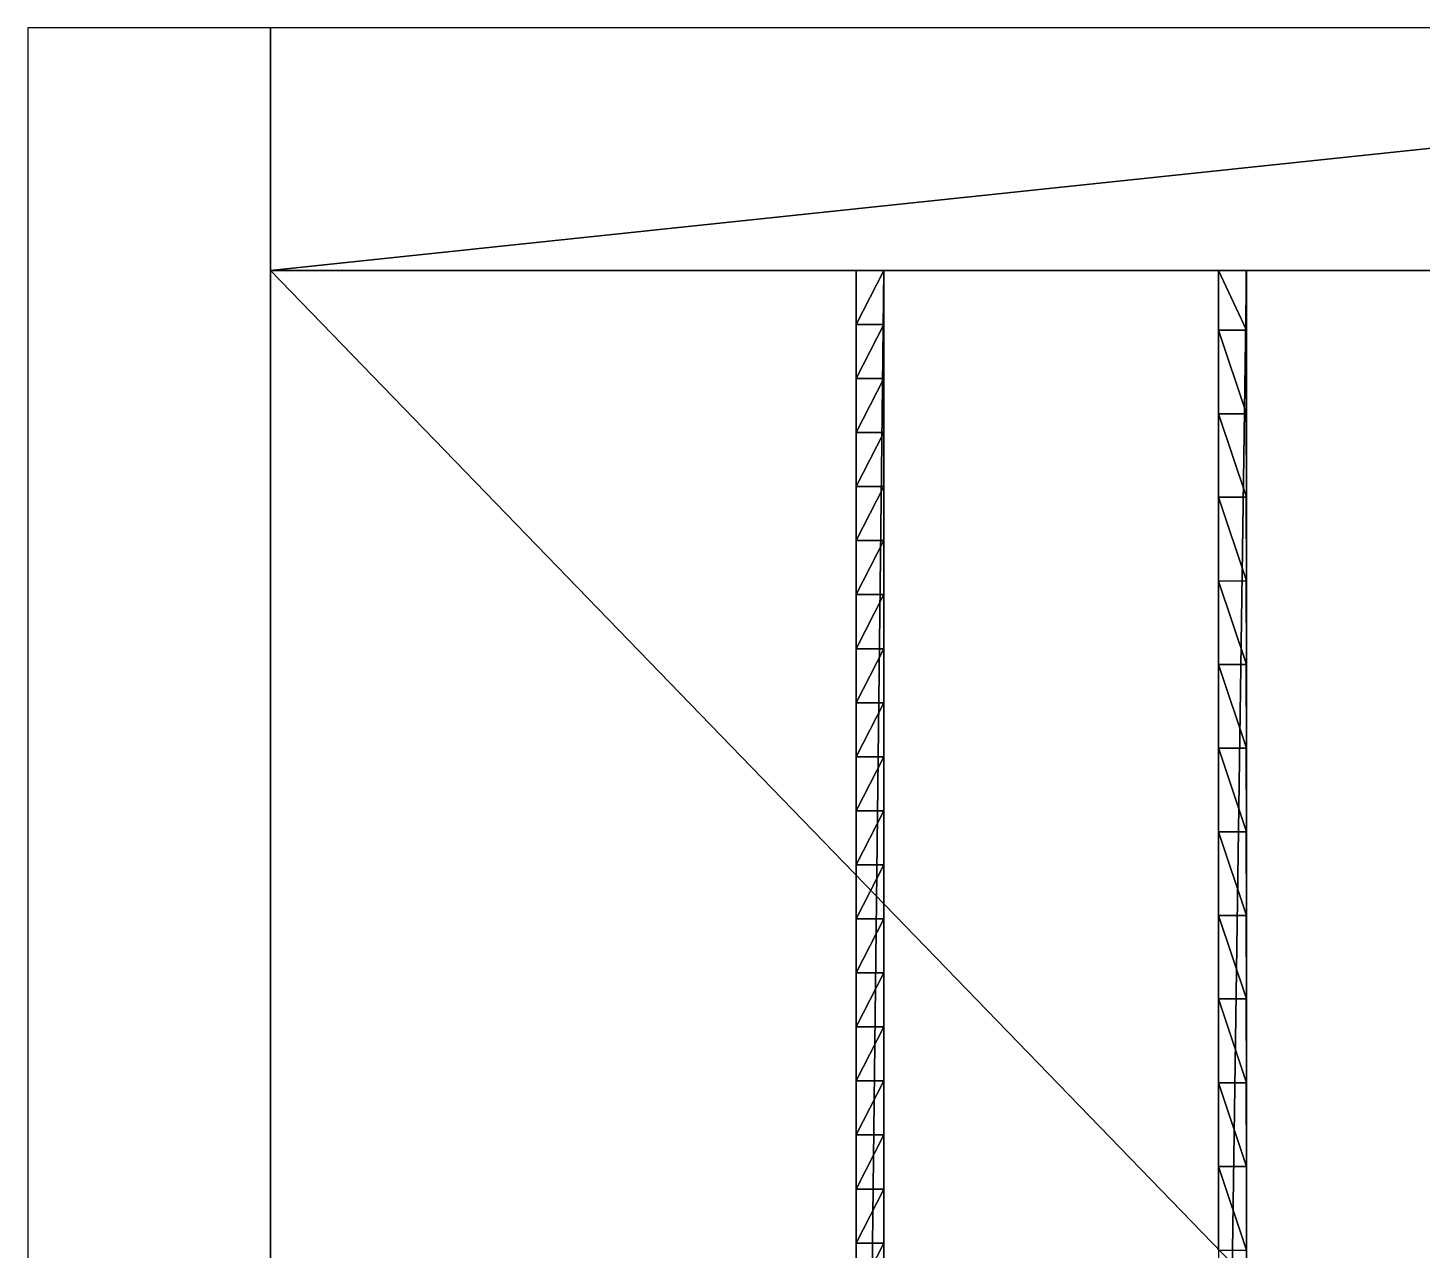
# Model space of a CAD drawing. Extents: x -240 to 260, y -480 to 0.
# Drawn here: x -240 to 10, y -219.2 to 0 of the extents above; entities that cross this region are included whole.
import ezdxf

# ---------------------------------------------------------------- set-up
doc = ezdxf.new("R2010")
doc.units = 0
doc.layers.get('0').update_dxf_attribs({"linetype": 'CONTINUOUS'})
doc.layers.add('BRANCO', color=7, linetype='CONTINUOUS')

msp = doc.modelspace()

# ---------------------------------------------------------------- linework, layer by layer
at = {"linetype": 'CONTINUOUS'}
msp.add_3dface([(-240, 0), (-240, -470), (-196.5, -470), (-196.5, 0)], dxfattribs=at)
at = {"layer": 'BRANCO'}
for points in [[(-196.5, 0), (-196.5, -43.5), (216.5, 0), (-196.5, 0)], [(216.5, 0), (-196.5, -43.5), (216.5, -43.5), (216.5, 0)], [(-196.5, -43.5), (-196.5, -43.5, -74), (216.5, -43.5, -74), (-196.5, -43.5)], [(-196.5, -43.5), (216.5, -43.5, -74), (216.5, -43.5), (-196.5, -43.5)], [(-196.5, -43.5), (-196.5, -469.9996), (-196.5, -469.9996, -74), (-196.5, -43.5)], [(-196.5, -43.5), (-196.5, -469.9996, -74), (-196.5, -43.5, -74), (-196.5, -43.5)], [(-196.5, -43.5, -74), (-196.5, -469.9996, -74), (216.5, -469.9996, -74), (-196.5, -43.5, -74)], [(-196.5, -43.5, -74), (216.5, -469.9996, -74), (216.5, -43.5, -74), (-196.5, -43.5, -74)], [(-91.5, -53.18956, -21.84654), (-91.5, -43.49957, -24.00294), (-91.5, -53.18956, -74.00294), (-91.5, -53.18956, -21.84654)], [(-91.5, -53.18956, -74.00294), (-91.5, -43.49957, -24.00294), (-91.5, -43.49957, -74.00294), (-91.5, -53.18956, -74.00294)], [(-86.5, -43.49957, -24.00294), (-91.5, -43.49957, -24.00294), (-91.5, -43.49957, -74.00294), (-86.5, -43.49957, -24.00294)], [(-86.5, -43.49957, -24.00294), (-91.5, -43.49957, -74.00294), (-86.5, -43.49957, -74.00294), (-86.5, -43.49957, -24.00294)], [(-86.5, -43.49957, -24.00294), (-91.5, -43.49957, -24.00294), (-91.5, -53.18956, -21.84654), (-86.5, -43.49957, -24.00294)], [(-86.5, -43.49957, -24.00294), (-91.5, -53.18956, -21.84654), (-86.5, -53.18956, -21.84654), (-86.5, -43.49957, -24.00294)], [(-91.5, -469.9996, -74.00294), (-86.5, -469.9996, -74.00294), (-86.5, -43.49957, -74.00294), (-91.5, -469.9996, -74.00294)], [(-91.5, -469.9996, -74.00294), (-86.5, -43.49957, -74.00294), (-91.5, -43.49957, -74.00294), (-91.5, -469.9996, -74.00294)], [(-86.5, -43.49957, -24.00294), (-86.5, -53.18956, -21.84654), (-86.5, -53.18956, -74.00294), (-86.5, -43.49957, -24.00294)], [(-86.5, -43.49957, -24.00294), (-86.5, -53.18956, -74.00294), (-86.5, -43.49957, -74.00294), (-86.5, -43.49957, -24.00294)], [(-21.51543, -43.49334, -74.0202), (-21.51543, -43.49334, -24.0202), (-26.51543, -43.49957, -24.0202), (-21.51543, -43.49334, -74.0202)], [(-21.51543, -43.49334, -74.0202), (-26.51543, -43.49957, -24.0202), (-26.51543, -43.49957, -74.0202), (-21.51543, -43.49334, -74.0202)], [(-26.5, -394.888, -74.0202), (-21.51543, -43.49334, -74.0202), (-26.51543, -43.49957, -74.0202), (-26.5, -394.888, -74.0202)], [(-21.50772, -54.18754, -21.18592), (-21.52104, -43.49334, -24.0202), (-26.51543, -43.49712, -24.02085), (-21.50772, -54.18754, -21.18592)], [(-21.50772, -54.18754, -21.18592), (-26.51543, -43.49712, -24.02085), (-26.50772, -54.19377, -21.18592), (-21.50772, -54.18754, -21.18592)], [(-26.50772, -54.19377, -21.18592), (-26.51543, -43.49957, -24.0202), (-26.51496, -54.19377, -74.0202), (-26.50772, -54.19377, -21.18592)], [(-26.51496, -54.19377, -74.0202), (-26.51543, -43.49957, -24.0202), (-26.51543, -43.49957, -74.0202), (-26.51496, -54.19377, -74.0202)], [(-26.5, -394.888, -74.0202), (-21.5, -394.8817, -74.0202), (-21.51543, -43.49334, -74.0202), (-26.5, -394.888, -74.0202)], [(-21.51543, -43.49334, -24.0202), (-21.50772, -54.18754, -21.18592), (-21.51496, -54.18754, -74.0202), (-21.51543, -43.49334, -24.0202)], [(-21.51543, -43.49334, -24.0202), (-21.51496, -54.18754, -74.0202), (-21.51543, -43.49334, -74.0202), (-21.51543, -43.49334, -24.0202)], [(-91.5, -62.87957, -19.795), (-91.5, -53.18956, -21.84654), (-91.5, -62.87957, -74.00294), (-91.5, -62.87957, -19.795)], [(-91.5, -62.87957, -74.00294), (-91.5, -53.18956, -21.84654), (-91.5, -53.18956, -74.00294), (-91.5, -62.87957, -74.00294)], [(-86.5, -53.18956, -21.84654), (-91.5, -53.18956, -21.84654), (-91.5, -62.87957, -19.795), (-86.5, -53.18956, -21.84654)], [(-86.5, -53.18956, -21.84654), (-91.5, -62.87957, -19.795), (-86.5, -62.87957, -19.795), (-86.5, -53.18956, -21.84654)], [(-86.5, -53.18956, -21.84654), (-86.5, -62.87957, -19.795), (-86.5, -62.87957, -74.00294), (-86.5, -53.18956, -21.84654)], [(-86.5, -53.18956, -21.84654), (-86.5, -62.87957, -74.00294), (-86.5, -53.18956, -74.00294), (-86.5, -53.18956, -21.84654)], [(-26.5143, -69.19377, -74.0202), (-26.50772, -54.19377, -21.18592), (-26.51496, -54.19377, -74.0202), (-26.5143, -69.19377, -74.0202)], [(-26.50772, -69.19377, -17.52875), (-26.50772, -54.19377, -21.18592), (-26.5143, -69.19377, -74.0202), (-26.50772, -69.19377, -17.52875)], [(-21.50772, -69.18754, -17.52875), (-21.5264, -54.18756, -21.18592), (-26.50772, -54.18791, -21.18735), (-21.50772, -69.18754, -17.52875)], [(-21.50772, -69.18754, -17.52875), (-26.50772, -54.18791, -21.18735), (-26.50772, -69.19377, -17.52875), (-21.50772, -69.18754, -17.52875)], [(-21.50772, -54.18754, -21.18592), (-21.5143, -69.18754, -74.0202), (-21.51496, -54.18754, -74.0202), (-21.50772, -54.18754, -21.18592)], [(-21.50772, -54.18754, -21.18592), (-21.50772, -69.18754, -17.52875), (-21.5143, -69.18754, -74.0202), (-21.50772, -54.18754, -21.18592)], [(-91.5, -72.56956, -17.84766), (-91.5, -62.87957, -19.795), (-91.5, -72.56956, -74.00294), (-91.5, -72.56956, -17.84766)], [(-91.5, -72.56956, -74.00294), (-91.5, -62.87957, -19.795), (-91.5, -62.87957, -74.00294), (-91.5, -72.56956, -74.00294)], [(-86.5, -62.87957, -19.795), (-91.5, -62.87957, -19.795), (-91.5, -72.56956, -17.84766), (-86.5, -62.87957, -19.795)], [(-86.5, -62.87957, -19.795), (-91.5, -72.56956, -17.84766), (-86.5, -72.56956, -17.84766), (-86.5, -62.87957, -19.795)], [(-86.5, -62.87957, -19.795), (-86.5, -72.56956, -17.84766), (-86.5, -72.56956, -74.00294), (-86.5, -62.87957, -19.795)], [(-86.5, -62.87957, -19.795), (-86.5, -72.56956, -74.00294), (-86.5, -62.87957, -74.00294), (-86.5, -62.87957, -19.795)], [(-26.50772, -84.19377, -74.0202), (-26.50772, -69.19377, -17.52875), (-26.5143, -69.19377, -74.0202), (-26.50772, -84.19377, -74.0202)], [(-21.50772, -84.18754, -14.23757), (-21.5264, -69.18756, -17.52875), (-26.50772, -69.19377, -17.52817), (-21.50772, -84.18754, -14.23757)], [(-26.50772, -84.19377, -14.23757), (-26.50772, -69.19377, -17.52875), (-26.50772, -84.19377, -74.0202), (-26.50772, -84.19377, -14.23757)], [(-21.50772, -84.18754, -14.23757), (-26.50772, -69.19377, -17.52817), (-26.50772, -84.19377, -14.23757), (-21.50772, -84.18754, -14.23757)], [(-21.50772, -69.18754, -17.52875), (-21.50772, -84.18754, -74.0202), (-21.5143, -69.18754, -74.0202), (-21.50772, -69.18754, -17.52875)], [(-21.50772, -69.18754, -17.52875), (-21.50772, -84.18754, -14.23757), (-21.50772, -84.18754, -74.0202), (-21.50772, -69.18754, -17.52875)], [(-91.5, -82.25957, -16.00385), (-91.5, -72.56956, -17.84766), (-91.5, -82.25957, -74.00294), (-91.5, -82.25957, -16.00385)], [(-91.5, -82.25957, -74.00294), (-91.5, -72.56956, -17.84766), (-91.5, -72.56956, -74.00294), (-91.5, -82.25957, -74.00294)], [(-86.5, -72.56956, -17.84766), (-91.5, -72.56956, -17.84766), (-91.5, -82.25957, -16.00385), (-86.5, -72.56956, -17.84766)], [(-86.5, -72.56956, -17.84766), (-91.5, -82.25957, -16.00385), (-86.5, -82.25957, -16.00385), (-86.5, -72.56956, -17.84766)], [(-86.5, -72.56956, -17.84766), (-86.5, -82.25957, -16.00385), (-86.5, -82.25957, -74.00294), (-86.5, -72.56956, -17.84766)], [(-86.5, -72.56956, -17.84766), (-86.5, -82.25957, -74.00294), (-86.5, -72.56956, -74.00294), (-86.5, -72.56956, -17.84766)], [(-91.5, -91.94956, -14.26299), (-91.5, -82.25957, -16.00385), (-91.5, -91.94956, -74.00294), (-91.5, -91.94956, -14.26299)], [(-91.5, -91.94956, -74.00294), (-91.5, -82.25957, -16.00385), (-91.5, -82.25957, -74.00294), (-91.5, -91.94956, -74.00294)], [(-86.5, -82.25957, -16.00385), (-91.5, -82.25957, -16.00385), (-91.5, -91.94956, -14.26299), (-86.5, -82.25957, -16.00385)], [(-86.5, -82.25957, -16.00385), (-91.5, -91.94956, -14.26299), (-86.5, -91.94956, -14.26299), (-86.5, -82.25957, -16.00385)], [(-86.5, -82.25957, -16.00385), (-86.5, -91.94956, -14.26299), (-86.5, -91.94956, -74.00294), (-86.5, -82.25957, -16.00385)], [(-86.5, -82.25957, -16.00385), (-86.5, -91.94956, -74.00294), (-86.5, -82.25957, -74.00294), (-86.5, -82.25957, -16.00385)], [(-21.50772, -99.18754, -11.30687), (-21.5264, -84.18756, -14.23757), (-26.50772, -84.18779, -14.23874), (-21.50772, -99.18754, -11.30687)], [(-21.50772, -99.18754, -11.30687), (-26.50772, -84.18779, -14.23874), (-26.50772, -99.19377, -11.30687), (-21.50772, -99.18754, -11.30687)], [(-26.50772, -99.19377, -11.30687), (-26.50772, -84.19377, -14.23757), (-26.50772, -99.19377, -74.0202), (-26.50772, -99.19377, -11.30687)], [(-26.50772, -99.19377, -74.0202), (-26.50772, -84.19377, -14.23757), (-26.50772, -84.19377, -74.0202), (-26.50772, -99.19377, -74.0202)], [(-21.50772, -84.18754, -14.23757), (-21.50772, -99.18754, -11.30687), (-21.50772, -99.18754, -74.0202), (-21.50772, -84.18754, -14.23757)], [(-21.50772, -84.18754, -14.23757), (-21.50772, -99.18754, -74.0202), (-21.50772, -84.18754, -74.0202), (-21.50772, -84.18754, -14.23757)], [(-91.5, -101.6396, -12.62449), (-91.5, -91.94956, -14.26299), (-91.5, -101.6396, -74.00294), (-91.5, -101.6396, -12.62449)], [(-91.5, -101.6396, -74.00294), (-91.5, -91.94956, -14.26299), (-91.5, -91.94956, -74.00294), (-91.5, -101.6396, -74.00294)], [(-86.5, -91.94956, -14.26299), (-91.5, -91.94956, -14.26299), (-91.5, -101.6396, -12.62449), (-86.5, -91.94956, -14.26299)], [(-86.5, -91.94956, -14.26299), (-91.5, -101.6396, -12.62449), (-86.5, -101.6396, -12.62449), (-86.5, -91.94956, -14.26299)], [(-86.5, -91.94956, -14.26299), (-86.5, -101.6396, -12.62449), (-86.5, -101.6396, -74.00294), (-86.5, -91.94956, -14.26299)], [(-86.5, -91.94956, -14.26299), (-86.5, -101.6396, -74.00294), (-86.5, -91.94956, -74.00294), (-86.5, -91.94956, -14.26299)], [(-26.50772, -114.1938, -8.71797), (-26.50772, -99.19377, -11.30687), (-26.51233, -114.1938, -74.0202), (-26.50772, -114.1938, -8.71797)], [(-26.51233, -114.1938, -74.0202), (-26.50772, -99.19377, -11.30687), (-26.50772, -99.19377, -74.0202), (-26.51233, -114.1938, -74.0202)], [(-21.50772, -114.1875, -8.71797), (-21.5264, -99.18756, -11.30687), (-26.50772, -99.19377, -11.30687), (-21.50772, -114.1875, -8.71797)], [(-21.50772, -114.1875, -8.71797), (-26.50772, -99.19377, -11.30687), (-26.50772, -114.1938, -8.71797), (-21.50772, -114.1875, -8.71797)], [(-21.50772, -99.18754, -11.30687), (-21.50772, -114.1875, -8.71797), (-21.51232, -114.1875, -74.0202), (-21.50772, -99.18754, -11.30687)], [(-21.50772, -99.18754, -11.30687), (-21.51232, -114.1875, -74.0202), (-21.50772, -99.18754, -74.0202), (-21.50772, -99.18754, -11.30687)], [(-91.5, -111.3296, -11.08783), (-91.5, -101.6396, -12.62449), (-91.5, -111.3296, -74.00294), (-91.5, -111.3296, -11.08783)], [(-91.5, -111.3296, -74.00294), (-91.5, -101.6396, -12.62449), (-91.5, -101.6396, -74.00294), (-91.5, -111.3296, -74.00294)], [(-86.5, -101.6396, -12.62449), (-91.5, -101.6396, -12.62449), (-91.5, -111.3296, -11.08783), (-86.5, -101.6396, -12.62449)], [(-86.5, -101.6396, -12.62449), (-91.5, -111.3296, -11.08783), (-86.5, -111.3296, -11.08783), (-86.5, -101.6396, -12.62449)], [(-86.5, -101.6396, -12.62449), (-86.5, -111.3296, -11.08783), (-86.5, -111.3296, -74.00294), (-86.5, -101.6396, -12.62449)], [(-86.5, -101.6396, -12.62449), (-86.5, -111.3296, -74.00294), (-86.5, -101.6396, -74.00294), (-86.5, -101.6396, -12.62449)], [(-91.5, -121.0196, -9.65252), (-91.5, -111.3296, -11.08783), (-91.5, -121.0196, -74.00294), (-91.5, -121.0196, -9.65252)], [(-91.5, -121.0196, -74.00294), (-91.5, -111.3296, -11.08783), (-91.5, -111.3296, -74.00294), (-91.5, -121.0196, -74.00294)], [(-86.5, -111.3296, -11.08783), (-91.5, -111.3296, -11.08783), (-91.5, -121.0196, -9.65252), (-86.5, -111.3296, -11.08783)], [(-86.5, -111.3296, -11.08783), (-91.5, -121.0196, -9.65252), (-86.5, -121.0196, -9.65252), (-86.5, -111.3296, -11.08783)], [(-86.5, -111.3296, -11.08783), (-86.5, -121.0196, -9.65252), (-86.5, -121.0196, -74.00294), (-86.5, -111.3296, -11.08783)], [(-86.5, -111.3296, -11.08783), (-86.5, -121.0196, -74.00294), (-86.5, -111.3296, -74.00294), (-86.5, -111.3296, -11.08783)], [(-21.51543, -129.1423, -6.51443), (-26.50771, -114.1852, -8.71923), (-26.51543, -129.1485, -6.51443), (-21.51543, -129.1423, -6.51443)], [(-26.51543, -129.1485, -6.51443), (-26.50772, -114.1938, -8.71797), (-26.50772, -129.1938, -74.0202), (-26.51543, -129.1485, -6.51443)], [(-26.50772, -129.1938, -74.0202), (-26.50772, -114.1938, -8.71797), (-26.51233, -114.1938, -74.0202), (-26.50772, -129.1938, -74.0202)], [(-21.51543, -129.1423, -6.51443), (-21.53406, -114.1876, -8.71797), (-26.50771, -114.1852, -8.71923), (-21.51543, -129.1423, -6.51443)], [(-21.50772, -114.1875, -8.71797), (-21.51543, -129.1423, -6.51443), (-21.50772, -129.1875, -74.0202), (-21.50772, -114.1875, -8.71797)], [(-21.50772, -114.1875, -8.71797), (-21.50772, -129.1875, -74.0202), (-21.51232, -114.1875, -74.0202), (-21.50772, -114.1875, -8.71797)], [(-91.5, -130.7096, -8.31809), (-91.5, -121.0196, -9.65252), (-91.5, -130.7096, -74.00294), (-91.5, -130.7096, -8.31809)], [(-91.5, -130.7096, -74.00294), (-91.5, -121.0196, -9.65252), (-91.5, -121.0196, -74.00294), (-91.5, -130.7096, -74.00294)], [(-86.5, -121.0196, -9.65252), (-91.5, -121.0196, -9.65252), (-91.5, -130.7096, -8.31809), (-86.5, -121.0196, -9.65252)], [(-86.5, -121.0196, -9.65252), (-91.5, -130.7096, -8.31809), (-86.5, -130.7096, -8.31809), (-86.5, -121.0196, -9.65252)], [(-86.5, -121.0196, -9.65252), (-86.5, -130.7096, -8.31809), (-86.5, -130.7096, -74.00294), (-86.5, -121.0196, -9.65252)], [(-86.5, -121.0196, -9.65252), (-86.5, -130.7096, -74.00294), (-86.5, -121.0196, -74.00294), (-86.5, -121.0196, -9.65252)], [(-26.50772, -144.1938, -4.77588), (-26.51543, -129.1485, -6.51443), (-26.50772, -144.1938, -74.0202), (-26.50772, -144.1938, -4.77588)], [(-26.50772, -144.1938, -74.0202), (-26.51543, -129.1485, -6.51443), (-26.50772, -129.1938, -74.0202), (-26.50772, -144.1938, -74.0202)], [(-21.50772, -144.1875, -4.77588), (-21.52646, -129.1423, -6.51443), (-26.51542, -129.1399, -6.5157), (-21.50772, -144.1875, -4.77588)], [(-21.50772, -144.1875, -4.77588), (-26.51542, -129.1399, -6.5157), (-26.50772, -144.1938, -4.77588), (-21.50772, -144.1875, -4.77588)], [(-21.51543, -129.1423, -6.51443), (-21.50772, -144.1875, -4.77588), (-21.50772, -144.1875, -74.0202), (-21.51543, -129.1423, -6.51443)], [(-21.51543, -129.1423, -6.51443), (-21.50772, -144.1875, -74.0202), (-21.50772, -129.1875, -74.0202), (-21.51543, -129.1423, -6.51443)], [(-91.5, -140.3996, -7.08412), (-91.5, -130.7096, -8.2172), (-91.5, -140.3996, -74.00294), (-91.5, -140.3996, -7.08412)], [(-91.5, -140.3996, -74.00294), (-91.5, -130.7096, -8.2172), (-91.5, -130.7096, -74.00294), (-91.5, -140.3996, -74.00294)], [(-86.5, -130.7096, -8.2172), (-91.5, -130.7096, -8.2172), (-91.5, -140.3996, -7.08412), (-86.5, -130.7096, -8.2172)], [(-86.5, -130.7096, -8.2172), (-91.5, -140.3996, -7.08412), (-86.5, -140.3996, -7.08412), (-86.5, -130.7096, -8.2172)], [(-86.5, -130.7096, -8.2172), (-86.5, -140.3996, -7.08412), (-86.5, -140.3996, -74.00294), (-86.5, -130.7096, -8.2172)], [(-86.5, -130.7096, -8.2172), (-86.5, -140.3996, -74.00294), (-86.5, -130.7096, -74.00294), (-86.5, -130.7096, -8.2172)], [(-91.5, -150.0896, -5.95022), (-91.5, -140.3996, -7.08412), (-91.5, -150.0896, -74.00294), (-91.5, -150.0896, -5.95022)], [(-91.5, -150.0896, -74.00294), (-91.5, -140.3996, -7.08412), (-91.5, -140.3996, -74.00294), (-91.5, -150.0896, -74.00294)], [(-86.5, -140.3996, -7.08412), (-91.5, -140.3996, -7.08412), (-91.5, -150.0896, -5.95022), (-86.5, -140.3996, -7.08412)], [(-86.5, -140.3996, -7.08412), (-91.5, -150.0896, -5.95022), (-86.5, -150.0896, -5.95022), (-86.5, -140.3996, -7.08412)], [(-86.5, -140.3996, -7.08412), (-86.5, -150.0896, -5.95022), (-86.5, -150.0896, -74.00294), (-86.5, -140.3996, -7.08412)], [(-86.5, -140.3996, -7.08412), (-86.5, -150.0896, -74.00294), (-86.5, -140.3996, -74.00294), (-86.5, -140.3996, -7.08412)], [(-26.50772, -159.1938, -3.23026), (-26.50772, -144.1938, -4.77588), (-26.51035, -159.1938, -74.0202), (-26.50772, -159.1938, -3.23026)], [(-26.51035, -159.1938, -74.0202), (-26.50772, -144.1938, -4.77588), (-26.50772, -144.1938, -74.0202), (-26.51035, -159.1938, -74.0202)], [(-21.50772, -159.1875, -3.23026), (-21.5264, -144.1876, -4.77588), (-26.50772, -144.1876, -4.77651), (-21.50772, -159.1875, -3.23026)], [(-21.50772, -159.1875, -3.23026), (-26.50772, -144.1876, -4.77651), (-26.50772, -159.1938, -3.23026), (-21.50772, -159.1875, -3.23026)], [(-21.50772, -144.1875, -4.77588), (-21.50772, -159.1875, -3.23026), (-21.51035, -159.1875, -74.0202), (-21.50772, -144.1875, -4.77588)], [(-21.50772, -144.1875, -4.77588), (-21.51035, -159.1875, -74.0202), (-21.50772, -144.1875, -74.0202), (-21.50772, -144.1875, -4.77588)], [(-91.5, -159.7796, -4.91604), (-91.5, -150.0896, -5.95022), (-91.5, -159.7796, -74.00294), (-91.5, -159.7796, -4.91604)], [(-91.5, -159.7796, -74.00294), (-91.5, -150.0896, -5.95022), (-91.5, -150.0896, -74.00294), (-91.5, -159.7796, -74.00294)], [(-86.5, -150.0896, -5.95022), (-91.5, -150.0896, -5.95022), (-91.5, -159.7796, -4.91604), (-86.5, -150.0896, -5.95022)], [(-86.5, -150.0896, -5.95022), (-91.5, -159.7796, -4.91604), (-86.5, -159.7796, -4.91604), (-86.5, -150.0896, -5.95022)], [(-86.5, -150.0896, -5.95022), (-86.5, -159.7796, -4.91604), (-86.5, -159.7796, -74.00294), (-86.5, -150.0896, -5.95022)], [(-86.5, -150.0896, -5.95022), (-86.5, -159.7796, -74.00294), (-86.5, -150.0896, -74.00294), (-86.5, -150.0896, -5.95022)], [(-91.5, -169.4696, -3.98124), (-91.5, -159.7796, -4.91604), (-91.5, -169.4696, -74.00294), (-91.5, -169.4696, -3.98124)], [(-91.5, -169.4696, -74.00294), (-91.5, -159.7796, -4.91604), (-91.5, -159.7796, -74.00294), (-91.5, -169.4696, -74.00294)], [(-86.5, -159.7796, -4.91604), (-91.5, -159.7796, -4.91604), (-91.5, -169.4696, -3.98124), (-86.5, -159.7796, -4.91604)], [(-86.5, -159.7796, -4.91604), (-91.5, -169.4696, -3.98124), (-86.5, -169.4696, -3.98124), (-86.5, -159.7796, -4.91604)], [(-86.5, -159.7796, -4.91604), (-86.5, -169.4696, -3.98124), (-86.5, -169.4696, -74.00294), (-86.5, -159.7796, -4.91604)], [(-86.5, -159.7796, -4.91604), (-86.5, -169.4696, -74.00294), (-86.5, -159.7796, -74.00294), (-86.5, -159.7796, -4.91604)], [(-21.51543, -174.1166, -1.91864), (-26.50771, -159.1851, -3.23103), (-26.51543, -174.1228, -1.91864), (-21.51543, -174.1166, -1.91864)], [(-26.51543, -174.1228, -1.91864), (-26.50772, -159.1938, -3.23026), (-26.50772, -174.1938, -74.0202), (-26.51543, -174.1228, -1.91864)], [(-26.50772, -174.1938, -74.0202), (-26.50772, -159.1938, -3.23026), (-26.50772, -159.1938, -74.0202), (-26.50772, -174.1938, -74.0202)], [(-21.51543, -174.1166, -1.91864), (-21.53403, -159.1876, -3.23026), (-26.50771, -159.1851, -3.23103), (-21.51543, -174.1166, -1.91864)], [(-21.50772, -159.1875, -3.23026), (-21.51543, -174.1166, -1.91864), (-21.50772, -174.1875, -74.0202), (-21.50772, -159.1875, -3.23026)], [(-21.50772, -159.1875, -3.23026), (-21.50772, -174.1875, -74.0202), (-21.50772, -159.1875, -74.0202), (-21.50772, -159.1875, -3.23026)], [(-91.5, -179.1596, -3.14555), (-91.5, -169.4696, -3.98124), (-91.5, -179.1596, -74.00294), (-91.5, -179.1596, -3.14555)], [(-91.5, -179.1596, -74.00294), (-91.5, -169.4696, -3.98124), (-91.5, -169.4696, -74.00294), (-91.5, -179.1596, -74.00294)], [(-86.5, -169.4696, -3.98124), (-91.5, -169.4696, -3.98124), (-91.5, -179.1596, -3.14555), (-86.5, -169.4696, -3.98124)], [(-86.5, -169.4696, -3.98124), (-91.5, -179.1596, -3.14555), (-86.5, -179.1596, -3.14555), (-86.5, -169.4696, -3.98124)], [(-86.5, -169.4696, -3.98124), (-86.5, -179.1596, -3.14555), (-86.5, -179.1596, -74.00294), (-86.5, -169.4696, -3.98124)], [(-86.5, -169.4696, -3.98124), (-86.5, -179.1596, -74.00294), (-86.5, -169.4696, -74.00294), (-86.5, -169.4696, -3.98124)], [(-26.50772, -189.1938, -1.15839), (-26.51543, -174.1228, -1.91864), (-26.50903, -189.1938, -74.0202), (-26.50772, -189.1938, -1.15839)], [(-26.50903, -189.1938, -74.0202), (-26.51543, -174.1228, -1.91864), (-26.50772, -174.1938, -74.0202), (-26.50903, -189.1938, -74.0202)], [(-21.50772, -189.1875, -1.15839), (-21.52649, -174.1166, -1.91864), (-26.51542, -174.1141, -1.91941), (-21.50772, -189.1875, -1.15839)], [(-21.50772, -189.1875, -1.15839), (-26.51542, -174.1141, -1.91941), (-26.50772, -189.1938, -1.15839), (-21.50772, -189.1875, -1.15839)], [(-21.51543, -174.1166, -1.91864), (-21.50772, -189.1875, -1.15839), (-21.50903, -189.1875, -74.0202), (-21.51543, -174.1166, -1.91864)], [(-21.51543, -174.1166, -1.91864), (-21.50903, -189.1875, -74.0202), (-21.50772, -174.1875, -74.0202), (-21.51543, -174.1166, -1.91864)], [(-91.5, -188.8496, -2.4087), (-91.5, -179.1596, -3.14555), (-91.5, -188.8496, -74.00294), (-91.5, -188.8496, -2.4087)], [(-91.5, -188.8496, -74.00294), (-91.5, -179.1596, -3.14555), (-91.5, -179.1596, -74.00294), (-91.5, -188.8496, -74.00294)], [(-86.5, -179.1596, -3.14555), (-91.5, -179.1596, -3.14555), (-91.5, -188.8496, -2.4087), (-86.5, -179.1596, -3.14555)], [(-86.5, -179.1596, -3.14555), (-91.5, -188.8496, -2.4087), (-86.5, -188.8496, -2.4087), (-86.5, -179.1596, -3.14555)], [(-86.5, -179.1596, -3.14555), (-86.5, -188.8496, -2.4087), (-86.5, -188.8496, -74.00294), (-86.5, -179.1596, -3.14555)], [(-86.5, -179.1596, -3.14555), (-86.5, -188.8496, -74.00294), (-86.5, -179.1596, -74.00294), (-86.5, -179.1596, -3.14555)], [(-91.5, -198.5396, -1.77045), (-91.5, -188.8496, -2.4087), (-91.5, -198.5396, -74.00294), (-91.5, -198.5396, -1.77045)], [(-91.5, -198.5396, -74.00294), (-91.5, -188.8496, -2.4087), (-91.5, -188.8496, -74.00294), (-91.5, -198.5396, -74.00294)], [(-86.5, -188.8496, -2.4087), (-91.5, -188.8496, -2.4087), (-91.5, -198.5396, -1.77045), (-86.5, -188.8496, -2.4087)], [(-86.5, -188.8496, -2.4087), (-91.5, -198.5396, -1.77045), (-86.5, -198.5396, -1.77045), (-86.5, -188.8496, -2.4087)], [(-86.5, -188.8496, -2.4087), (-86.5, -198.5396, -1.77045), (-86.5, -198.5396, -74.00294), (-86.5, -188.8496, -2.4087)], [(-86.5, -188.8496, -2.4087), (-86.5, -198.5396, -74.00294), (-86.5, -188.8496, -74.00294), (-86.5, -188.8496, -2.4087)], [(-26.50772, -204.1938, -0.38933), (-26.50772, -189.1938, -1.15839), (-26.50837, -204.1938, -74.0202), (-26.50772, -204.1938, -0.38933)], [(-26.50837, -204.1938, -74.0202), (-26.50772, -189.1938, -1.15839), (-26.50772, -189.1938, -74.0202), (-26.50837, -204.1938, -74.0202)], [(-21.50772, -204.1875, -0.38933), (-21.5264, -189.1876, -1.15839), (-26.50772, -189.1938, -1.1583), (-21.50772, -204.1875, -0.38933)], [(-21.50772, -204.1875, -0.38933), (-26.50772, -189.1938, -1.1583), (-26.50772, -204.1938, -0.38933), (-21.50772, -204.1875, -0.38933)], [(-21.50772, -189.1875, -1.15839), (-21.50772, -204.1875, -0.38933), (-21.50837, -204.1875, -74.0202), (-21.50772, -189.1875, -1.15839)], [(-21.50772, -189.1875, -1.15839), (-21.50837, -204.1875, -74.0202), (-21.50772, -189.1875, -74.0202), (-21.50772, -189.1875, -1.15839)], [(-91.5, -208.2296, -1.23063), (-91.5, -198.5396, -1.77045), (-91.5, -208.2296, -74.00294), (-91.5, -208.2296, -1.23063)], [(-91.5, -208.2296, -74.00294), (-91.5, -198.5396, -1.77045), (-91.5, -198.5396, -74.00294), (-91.5, -208.2296, -74.00294)], [(-86.5, -198.5396, -1.77045), (-91.5, -198.5396, -1.77045), (-91.5, -208.2296, -1.23063), (-86.5, -198.5396, -1.77045)], [(-86.5, -198.5396, -1.77045), (-91.5, -208.2296, -1.23063), (-86.5, -208.2296, -1.23063), (-86.5, -198.5396, -1.77045)], [(-86.5, -198.5396, -1.77045), (-86.5, -208.2296, -1.23063), (-86.5, -208.2296, -74.00294), (-86.5, -198.5396, -1.77045)], [(-86.5, -198.5396, -1.77045), (-86.5, -208.2296, -74.00294), (-86.5, -198.5396, -74.00294), (-86.5, -198.5396, -1.77045)], [(-21.50772, -219.1875, -0.38933), (-26.50772, -204.1875, -0.38933), (-26.51543, -219.1954, -0.38933), (-21.50772, -219.1875, -0.38933)], [(-21.50772, -219.1875, -0.38933), (-21.50772, -204.1875, -0.38933), (-26.50772, -204.1875, -0.38933), (-21.50772, -219.1875, -0.38933)], [(-26.50772, -219.1938, -0.38933), (-26.50772, -204.1938, -0.38933), (-26.50772, -219.1938, -74.0202), (-26.50772, -219.1938, -0.38933)], [(-26.50772, -219.1938, -74.0202), (-26.50772, -204.1938, -0.38933), (-26.50772, -204.1938, -74.0202), (-26.50772, -219.1938, -74.0202)], [(-21.50772, -204.1875, -0.38933), (-21.50772, -219.1875, -0.38933), (-21.50772, -219.1875, -74.0202), (-21.50772, -204.1875, -0.38933)], [(-21.50772, -204.1875, -0.38933), (-21.50772, -219.1875, -74.0202), (-21.50772, -204.1875, -74.0202), (-21.50772, -204.1875, -0.38933)], [(-91.5, -217.9196, -0.78905), (-91.5, -208.2296, -1.23063), (-91.5, -217.9196, -74.00294), (-91.5, -217.9196, -0.78905)], [(-91.5, -217.9196, -74.00294), (-91.5, -208.2296, -1.23063), (-91.5, -208.2296, -74.00294), (-91.5, -217.9196, -74.00294)], [(-86.5, -208.2296, -1.23063), (-91.5, -208.2296, -1.23063), (-91.5, -217.9196, -0.78905), (-86.5, -208.2296, -1.23063)], [(-86.5, -208.2296, -1.23063), (-91.5, -217.9196, -0.78905), (-86.5, -217.9196, -0.78905), (-86.5, -208.2296, -1.23063)], [(-86.5, -208.2296, -1.23063), (-86.5, -217.9196, -0.78905), (-86.5, -217.9196, -74.00294), (-86.5, -208.2296, -1.23063)], [(-86.5, -208.2296, -1.23063), (-86.5, -217.9196, -74.00294), (-86.5, -208.2296, -74.00294), (-86.5, -208.2296, -1.23063)], [(-91.5, -227.6096, -0.34747), (-91.5, -217.9196, -0.78905), (-91.5, -227.6096, -74.00294), (-91.5, -227.6096, -0.34747)], [(-91.5, -227.6096, -74.00294), (-91.5, -217.9196, -0.78905), (-91.5, -217.9196, -74.00294), (-91.5, -227.6096, -74.00294)], [(-86.5, -217.9196, -0.78905), (-91.5, -217.9196, -0.78905), (-91.5, -227.6096, -0.34747), (-86.5, -217.9196, -0.78905)], [(-86.5, -217.9196, -0.78905), (-91.5, -227.6096, -0.34747), (-86.5, -227.6096, -0.34747), (-86.5, -217.9196, -0.78905)], [(-86.5, -217.9196, -0.78905), (-86.5, -227.6096, -0.34747), (-86.5, -227.6096, -74.00294), (-86.5, -217.9196, -0.78905)], [(-86.5, -217.9196, -0.78905), (-86.5, -227.6096, -74.00294), (-86.5, -217.9196, -74.00294), (-86.5, -217.9196, -0.78905)], [(-21.51543, -219.1892, -0.38933), (-21.50706, -234.1875, -74.0202), (-21.50772, -219.1875, -74.0202), (-21.51543, -219.1892, -0.38933)]]:
    msp.add_3dface(points, dxfattribs=at)

doc.saveas('drawing.dxf')
